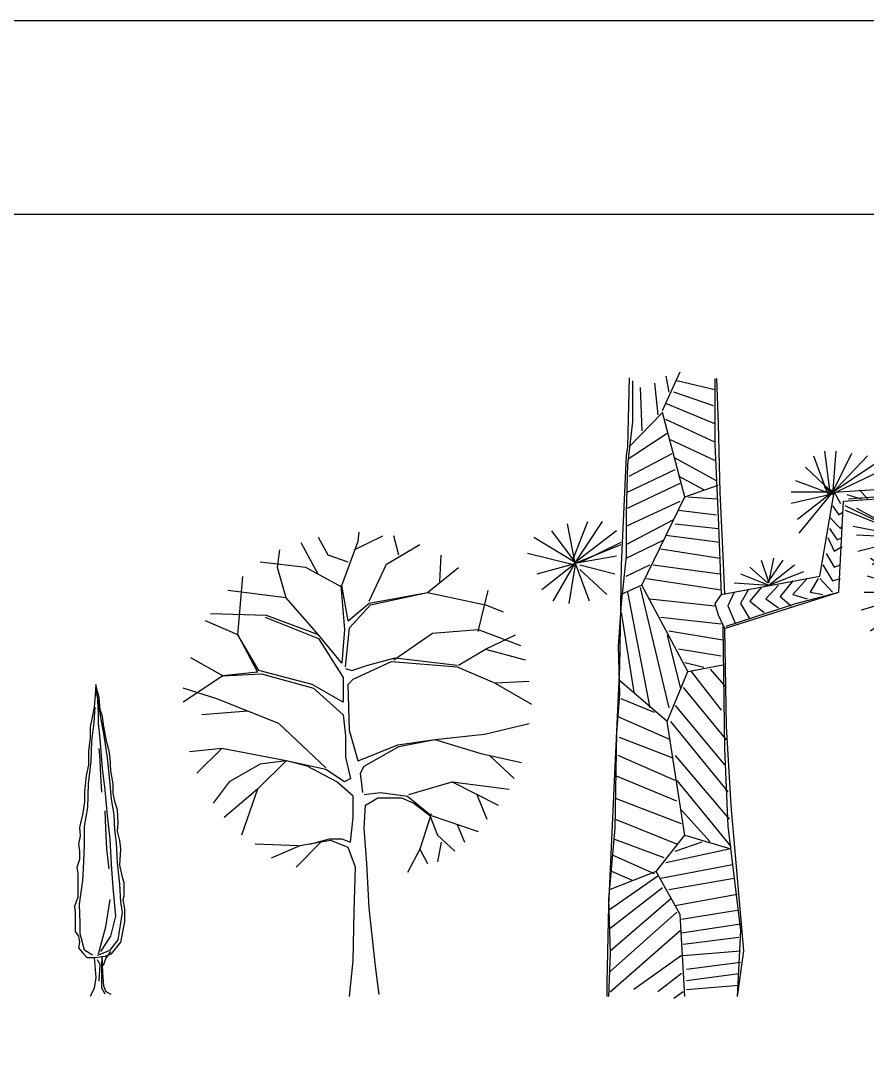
# Model space of a CAD drawing. Header units: millimetres. Extents: x 21129 to 2803301, y -510327 to 166837.
# Drawn here: x 337934 to 351067, y -113772 to -97763 of the extents above; entities that cross this region are included whole.
import ezdxf

# ---------------------------------------------------------------- set-up
doc = ezdxf.new("R2010")
doc.units = ezdxf.units.MM
doc.layers.add('....01_TNT_A_DRAWING', color=7, linetype='Continuous')
doc.layers.add('....13_TNT_F_TREE', color=76, linetype='Continuous', transparency=0.5)

# ---------------------------------------------------------------- blocks, each defined once
blk = doc.blocks.new('md-cay5')
for p, q in [((-326.73, 6838.7352), (-480.504, 7113.3912)), ((-115.32, 6371.8332), (134.544, 7058.4612)), ((76.866, 6921.1332), (518.922, 7140.8592)), ((134.544, 7058.4612), (153.774, 7195.7892)), ((768.786, 6838.7352), (691.92, 7140.8592)), ((-1114.746, 6646.4892), (-1076.292, 6921.1332)), ((-480.504, 6536.6292), (-749.562, 7030.9932)), ((576.6, 6701.4192), (1095.522, 7003.5252)), ((-672.69, 6646.4892), (-1383.798, 6728.8872)), ((-19.224, 6728.8872), (-326.73, 6838.7352)), ((1403.028, 6426.7632), (1422.252, 6838.7352)), ((-980.202, 6179.5872), (-1114.746, 6646.4892)), ((-115.32, 6344.3652), (-672.69, 6646.4892)), ((307.506, 6124.6572), (576.6, 6701.4192)), ((1210.842, 6261.9852), (1691.346, 6646.4892)), ((-1729.758, 5602.8252), (-1652.892, 6509.1612)), ((-980.202, 6179.5872), (-1883.532, 6289.4352)), ((-134.544, 6371.8332), (-76.866, 5685.2232)), ((-19.224, 5822.5332), (-115.32, 6371.8332)), ((307.506, 6097.1952), (1210.842, 6261.9852)), ((326.736, 6069.7272), (1210.842, 6261.9852)), ((1210.842, 6261.9852), (2114.172, 6069.7272)), ((1998.852, 5657.7552), (2152.59, 6289.4352)), ((-480.504, 5602.8252), (-980.202, 6179.5872)), ((-19.224, 5822.5332), (307.506, 6097.1952)), ((-1287.708, 5904.9312), (-2152.59, 5932.3992)), ((0, 5712.6912), (326.736, 6069.7272)), ((2114.172, 6069.7272), (2383.23, 5959.8612)), ((-1729.758, 5602.8252), (-2229.456, 5822.5332)), ((-1306.932, 5877.4632), (-480.504, 5547.8952)), ((-480.504, 5602.8252), (-1287.708, 5904.9312)), ((-76.866, 5685.2232), (-115.32, 5163.3912)), ((-57.642, 5108.4612), (0, 5712.6912)), ((691.92, 5218.3212), (1287.708, 5630.2932)), ((1287.708, 5630.2932), (1998.852, 5685.2232)), ((1998.852, 5685.2232), (2652.318, 5438.0292)), ((-1729.758, 5602.8252), (-1422.252, 5026.0632)), ((-1403.028, 5053.5252), (-1729.758, 5602.8252)), ((-115.32, 5163.3912), (-480.504, 5602.8252)), ((-480.504, 5547.8952), (-96.09, 4943.6652)), ((2114.172, 5383.0992), (2575.416, 5602.8252)), ((1691.346, 5135.9232), (2114.172, 5383.0992)), ((2114.172, 5383.0992), (2729.19, 5218.3212)), ((-1960.398, 4971.1332), (-2460.096, 5245.7892)), ((38.454, 5053.5252), (288.282, 5135.9232)), ((57.678, 4916.1972), (653.466, 5190.8592)), ((288.282, 5135.9232), (711.144, 5245.7892)), ((653.466, 5190.8592), (1672.122, 5108.4612)), ((711.144, 5245.7892), (1672.122, 5135.9232)), ((-1960.398, 4971.1332), (-2575.416, 4559.1612)), ((-1422.252, 5026.0632), (-1960.398, 4971.1332)), ((-1960.398, 4971.1332), (-1364.574, 4998.5952)), ((-576.6, 4833.7992), (-1403.028, 5053.5252)), ((-1364.574, 4998.5952), (-557.37, 4778.8872)), ((-57.642, 5080.9932), (38.454, 5053.5252)), ((1672.122, 5108.4612), (2248.68, 4861.2672)), ((-96.09, 4559.1612), (-576.6, 4833.7992)), ((-96.09, 4943.6652), (-96.09, 4559.1612)), ((-19.224, 4833.7992), (57.678, 4916.1972)), ((0, 4119.7272), (-19.224, 4833.7992)), ((2248.68, 4861.2672), (2825.28, 4531.6932)), ((2267.91, 4861.2672), (2786.868, 4888.7352)), ((-2056.494, 4614.0912), (-2575.416, 4778.8872)), ((-557.37, 4778.8872), (-96.09, 4366.9032)), ((-1095.522, 4229.5872), (-2056.494, 4614.0912)), ((-1575.99, 4421.8332), (-2287.134, 4366.9032)), ((-96.09, 4366.9032), (-57.642, 4037.3292)), ((-365.184, 3542.9652), (-1095.522, 4229.5872)), ((2094.948, 4064.7972), (2786.868, 4229.5872)), ((-57.642, 4037.3292), (-57.642, 3707.7552)), ((134.544, 3652.8252), (0, 4119.7272)), ((1326.162, 3982.3992), (2094.948, 4064.7972)), ((-1979.628, 3845.0712), (-2479.32, 3790.1532)), ((-1979.628, 3845.0712), (-2364, 3460.5672)), ((-980.202, 3652.8252), (-1979.628, 3845.0712)), ((134.544, 3652.8252), (749.562, 3900.0012)), ((230.64, 3570.4272), (768.786, 3872.5332)), ((230.64, 3570.4272), (768.786, 3872.5332)), ((749.562, 3900.0012), (1326.162, 3982.3992)), ((768.786, 3872.5332), (1326.162, 3982.3992)), ((768.786, 3872.5332), (1326.162, 3982.3992)), ((1326.162, 3982.3992), (2037.27, 3762.6912)), ((1326.162, 3982.3992), (2037.27, 3762.6912)), ((-57.642, 3707.7552), (19.224, 3378.1692)), ((2037.27, 3762.6912), (2671.548, 3625.3572)), ((2037.27, 3762.6912), (2671.548, 3625.3572)), ((2171.814, 3735.2232), (2556.228, 3378.1692)), ((-1383.798, 3597.8952), (-1864.308, 3323.2572)), ((-980.202, 3652.8252), (-1422.252, 3213.3912)), ((-980.202, 3652.8252), (-1383.798, 3597.8952)), ((-653.466, 3570.4272), (-980.202, 3652.8252)), ((-365.184, 3515.4972), (-980.202, 3652.8252)), ((-192.186, 3323.2572), (-653.466, 3570.4272)), ((172.998, 3460.5672), (230.64, 3570.4272)), ((172.998, 3460.5672), (230.64, 3570.4272)), ((-76.866, 3323.2572), (-365.184, 3515.4972)), ((19.224, 3378.1692), (-76.866, 3323.2572)), ((211.416, 3158.4612), (172.998, 3460.5672)), ((211.416, 3158.4612), (172.998, 3460.5672)), ((-1864.308, 3323.2572), (-2114.172, 2993.6652)), ((-1422.252, 3213.3912), (-1941.174, 2773.9572)), ((-1422.252, 3213.3912), (-1672.116, 2499.2952)), ((57.678, 3103.5252), (-192.186, 3323.2572)), ((922.56, 3130.9932), (1595.214, 3323.2572)), ((1595.214, 3323.2572), (2306.358, 2966.1972)), ((1595.214, 3323.2572), (2479.32, 3213.3912)), ((57.678, 2773.9572), (57.678, 3103.5252)), ((230.64, 3130.9932), (480.504, 3158.4612)), ((249.864, 2966.1972), (442.056, 3076.0632)), ((442.056, 3076.0632), (807.24, 3076.0632)), ((480.504, 3158.4612), (903.33, 3103.5252)), ((807.24, 3076.0632), (999.426, 2993.6652)), ((903.33, 3103.5252), (1268.484, 2801.4192)), ((1979.628, 3130.9932), (2133.396, 2746.4892)), ((230.64, 2609.1612), (249.864, 2966.1972)), ((999.426, 2993.6652), (1249.29, 2801.4192)), ((19.224, 2389.4352), (57.678, 2773.9572)), ((1268.484, 2828.8872), (1095.522, 2279.5872)), ((1249.29, 2801.4192), (1364.61, 2499.2952)), ((1268.484, 2801.4192), (1998.852, 2554.2312)), ((269.094, 2059.8612), (230.64, 2609.1612)), ((1672.122, 2664.0912), (1787.442, 2389.4352)), ((-288.282, 2416.9032), (-768.786, 2334.5232)), ((-615.012, 2361.9852), (-307.506, 2444.3652)), ((-307.506, 2444.3652), (-115.32, 2444.3652)), ((-19.224, 2307.0552), (-288.282, 2416.9032)), ((-115.32, 2444.3652), (19.224, 2389.4352)), ((1364.61, 2499.2952), (1633.668, 2252.1252)), ((-788.01, 2334.5232), (-1460.706, 2361.9852)), ((-768.786, 2334.5232), (-1210.842, 2142.2592)), ((-442.05, 2389.4352), (-826.428, 2004.9312)), ((96.096, 2004.9312), (-19.224, 2307.0552)), ((1095.522, 2279.5872), (903.33, 1922.5332)), ((1095.522, 2279.5872), (1210.842, 2059.8612)), ((1422.252, 2389.4352), (1364.61, 2087.3292)), ((76.866, 1318.3212), (96.096, 2004.9312)), ((307.506, 1373.2572), (269.094, 2059.8612)), ((57.678, 549.2952), (76.866, 1318.3212)), ((403.602, 466.9032), (307.506, 1373.2572)), ((0, 0), (57.678, 549.2952)), ((461.28, 27.4656), (403.602, 466.9032))]:
    blk.add_line(p, q)
blk = doc.blocks.new('md-cay4')
for p, q in [((89.696, 4833.816), (76.88, 4669.02)), ((115.332, 4723.952), (89.696, 4833.816)), ((76.88, 4669.02), (64.06, 4485.928)), ((128.124, 4559.156), (89.696, 4778.884)), ((140.94, 4632.4), (115.332, 4723.952)), ((128.124, 4394.376), (115.332, 4669.02)), ((64.06, 4485.928), (0, 4174.66)), ((64.06, 4247.888), (76.88, 4485.928)), ((166.576, 4321.132), (128.124, 4559.156)), ((153.756, 4449.304), (140.94, 4632.4)), ((128.124, 4229.58), (128.124, 4394.376)), ((192.184, 4339.444), (153.756, 4449.304)), ((205.004, 4211.28), (192.184, 4339.444)), ((0, 4174.66), (0, 4009.864)), ((25.632, 3954.932), (64.06, 4247.888)), ((153.756, 3991.556), (128.124, 4229.58)), ((217.82, 4046.484), (166.576, 4321.132)), ((256.272, 3936.624), (205.004, 4211.28)), ((0, 4009.864), (-25.636, 3808.46)), ((269.064, 3698.596), (217.82, 4046.484)), ((12.816, 3643.668), (25.632, 3954.932)), ((153.756, 3661.976), (140.94, 3845.084)), ((192.184, 3533.816), (153.756, 3991.556)), ((294.7, 3808.46), (256.272, 3936.624)), ((-25.636, 3808.46), (-25.636, 3588.736)), ((307.516, 3295.776), (269.064, 3698.596)), ((307.516, 3698.596), (294.7, 3808.46)), ((320.336, 3497.192), (307.516, 3698.596)), ((-25.636, 3588.736), (-64.064, 3423.952)), ((-25.636, 3295.776), (12.816, 3643.668)), ((166.576, 3423.952), (153.756, 3661.976)), ((230.636, 3204.236), (192.184, 3533.816)), ((-64.064, 3423.952), (-89.7, 3167.616)), ((179.392, 3167.616), (166.576, 3423.952)), ((358.764, 3295.776), (320.336, 3497.192)), ((-38.428, 2929.58), (-25.636, 3295.776)), ((269.064, 2801.416), (230.636, 3204.236)), ((333.152, 3057.752), (307.516, 3295.776)), ((358.764, 3149.304), (358.764, 3295.776)), ((-89.7, 3167.616), (-89.7, 3021.132)), ((371.58, 2819.728), (333.152, 3057.752)), ((384.396, 3021.132), (358.764, 3149.304)), ((-89.7, 3021.132), (-115.308, 2838.04)), ((-89.7, 2636.624), (-38.428, 2929.58)), ((422.824, 2892.972), (384.396, 3021.132)), ((435.644, 2691.556), (422.824, 2892.972)), ((-115.308, 2838.04), (-166.58, 2618.312)), ((243.456, 2600), (230.636, 2874.66)), ((307.516, 2435.22), (269.064, 2801.416)), ((384.396, 2581.704), (371.58, 2819.728)), ((-166.58, 2618.312), (-153.76, 2490.152)), ((-89.7, 2343.668), (-89.7, 2636.624)), ((256.272, 2288.736), (243.456, 2600)), ((410.008, 2380.288), (384.396, 2581.704)), ((422.824, 2563.392), (435.644, 2691.556)), ((461.276, 2416.908), (422.824, 2563.392)), ((-153.76, 2490.152), (-179.372, 2361.976)), ((333.152, 2050.708), (307.516, 2435.22)), ((474.096, 2288.736), (461.276, 2416.908)), ((-179.372, 2361.976), (-166.58, 2252.124)), ((-166.58, 2252.124), (-166.58, 2123.952)), ((-102.492, 1977.468), (-89.7, 2343.668)), ((294.7, 1977.468), (256.272, 2288.736)), ((422.824, 2069.02), (410.008, 2380.288)), ((461.276, 2032.4), (474.096, 2288.736)), ((-166.58, 2123.952), (-205.008, 1995.776)), ((-205.008, 1995.776), (-192.188, 1904.236)), ((-115.308, 1794.372), (-102.492, 1977.468)), ((358.764, 1684.512), (333.152, 2050.708)), ((461.276, 1739.444), (422.824, 2069.02)), ((499.704, 1849.304), (461.276, 2032.4)), ((-192.188, 1904.236), (-192.188, 1739.444)), ((-166.58, 1428.176), (-115.308, 1794.372)), ((525.34, 1757.752), (499.704, 1849.304)), ((-192.188, 1739.444), (-192.188, 1538.04)), ((397.216, 1245.08), (358.764, 1684.512)), ((474.096, 1464.796), (461.276, 1739.444)), ((525.34, 1702.82), (525.34, 1757.752)), ((525.34, 1556.348), (525.34, 1702.82)), ((-192.188, 1538.04), (-243.46, 1391.552)), ((243.456, 1080.288), (307.516, 1501.416)), ((499.704, 1300), (474.096, 1464.796)), ((512.524, 1501.416), (525.34, 1556.348)), ((538.156, 1354.932), (512.524, 1501.416)), ((-243.46, 1391.552), (-230.64, 1300)), ((-230.64, 1300), (-230.64, 1153.528)), ((-153.76, 1135.22), (-166.58, 1428.176)), ((435.644, 878.884), (499.704, 1300)), ((538.156, 1153.528), (538.156, 1354.932)), ((-230.64, 1153.528), (-230.64, 1007.044)), ((-153.76, 970.436), (-153.76, 1135.22)), ((320.336, 933.816), (397.216, 1245.08)), ((474.096, 842.26), (538.156, 1153.528)), ((-230.64, 1007.044), (-179.372, 933.816)), ((-89.7, 714.088), (-153.76, 970.436)), ((128.124, 659.156), (243.456, 1080.288)), ((-179.372, 933.816), (-166.58, 842.26)), ((-166.58, 842.26), (-179.372, 750.708)), ((166.576, 695.776), (320.336, 933.816)), ((307.516, 714.088), (435.644, 878.884)), ((333.152, 659.156), (474.096, 842.26)), ((-179.372, 750.708), (-102.492, 659.156)), ((-102.492, 659.156), (-51.248, 604.236)), ((38.452, 640.86), (-89.7, 714.088)), ((115.332, 640.86), (307.516, 714.088)), ((230.636, 622.548), (333.152, 659.156)), ((243.456, 585.928), (320.336, 695.776)), ((-51.248, 604.236), (76.88, 604.236)), ((64.06, 604.236), (89.696, 292.968)), ((76.88, 604.236), (230.636, 622.548)), ((153.756, 494.372), (115.332, 567.616)), ((140.94, 238.04), (153.756, 494.372)), ((179.392, 622.548), (192.184, 366.2)), ((179.392, 530.996), (192.184, 585.928)), ((179.392, 366.2), (179.392, 530.996)), ((205.004, 476.064), (243.456, 585.928)), ((179.392, 128.176), (179.392, 366.2)), ((192.184, 366.2), (205.004, 164.796)), ((89.696, 292.968), (64.06, 128.176)), ((205.004, 164.796), (243.456, 73.244)), ((64.06, 128.176), (0, 0)), ((230.636, 36.624), (179.392, 128.176)), ((243.456, 73.244), (320.336, 36.624))]:
    blk.add_line(p, q)
blk = doc.blocks.new('md-cay6')
for p, q in [((418.896, 4542.2364), (554.42, 4841.5524)), ((443.532, 4806.3244), (468.188, 4683.0804)), ((159.156, 4794.3604), (147.852, 4260.5604)), ((184.816, 4771.1164), (184.816, 4454.2244)), ((357.3, 4753.5164), (381.936, 4507.0324)), ((825.464, 4700.7084), (529.788, 4771.1164)), ((825.464, 4788.7204), (825.464, 4278.1604)), ((837.792, 4788.7204), (850.1, 4436.6084)), ((246.412, 4718.3084), (258.74, 4383.8004)), ((813.136, 4577.4644), (505.128, 4683.0804)), ((825.464, 4436.6084), (443.532, 4595.0684)), ((418.896, 4524.6324), (160.18, 4260.5604)), ((591.384, 3873.2284), (418.896, 4524.6324)), ((184.816, 4454.2244), (147.852, 4119.7124)), ((825.464, 4295.7644), (443.532, 4471.8244)), ((850.1, 4436.6084), (862.428, 3908.4484)), ((160.18, 4172.5324), (455.86, 4366.1844)), ((147.852, 4260.5604), (135.524, 4190.1364)), ((825.464, 4154.9204), (480.496, 4313.3804)), ((825.464, 4278.1604), (850.1, 3714.7844)), ((2599.588, 3961.2684), (2735.108, 4242.9564)), ((2599.588, 3961.2684), (2599.588, 4242.9564)), ((135.524, 4190.1364), (98.56, 3345.0684)), ((160.18, 4031.6884), (492.824, 4207.7404)), ((837.792, 3996.4724), (517.456, 4172.5324)), ((1589.332, 4190.1364), (1700.196, 3890.8444)), ((1675.564, 4225.3404), (1712.524, 3926.0484)), ((2008.204, 4190.1364), (1724.856, 3890.8444)), ((1761.816, 4225.3404), (1737.16, 3890.8444)), ((1885.012, 4207.7404), (1737.16, 3908.4484)), ((2513.332, 4225.3404), (2611.916, 3943.6524)), ((2611.916, 3943.6524), (2821.34, 4207.7404)), ((2932.228, 4172.5324), (2636.548, 3978.8684)), ((147.852, 4119.7124), (135.524, 3750.0004)), ((147.852, 3908.4484), (517.456, 4084.4964)), ((1712.524, 3926.0484), (1527.712, 4102.1124)), ((2082.128, 4137.3164), (1712.524, 3890.8444)), ((739.236, 3926.0484), (542.092, 4031.6884)), ((1724.856, 3890.8444), (2094.46, 4066.8924)), ((2969.192, 4049.2924), (2611.916, 3943.6524)), ((147.852, 3785.2044), (554.42, 3978.8684)), ((591.384, 3873.2284), (850.1, 3961.2684)), ((1737.16, 3890.8444), (1453.808, 3996.4724)), ((1749.488, 3890.8444), (1675.564, 3943.6524)), ((1687.892, 3943.6524), (1749.488, 3890.8444)), ((1749.488, 3908.4484), (1687.892, 3943.6524)), ((1749.488, 3908.4484), (2574.952, 3961.2684)), ((1946.608, 3926.0484), (2008.204, 3855.6284)), ((2205.348, 3943.6524), (2242.288, 3890.8444)), ((2279.248, 3926.0484), (2402.468, 3890.8444)), ((2402.468, 3890.8444), (2476.392, 3943.6524)), ((2476.392, 3943.6524), (2574.952, 3908.4484)), ((2574.952, 3961.2684), (2845.996, 3679.5764)), ((2993.824, 3961.2684), (2599.588, 3961.2684)), ((2969.192, 3855.6284), (2599.588, 3961.2684)), ((2611.916, 3943.6524), (2956.86, 3767.6004)), ((5420.924, 3926.0484), (5347, 3661.9644)), ((258.74, 3186.6084), (591.384, 3873.2284)), ((616.016, 3873.2284), (837.792, 3855.6284)), ((862.428, 3908.4484), (887.06, 3415.4924)), ((1737.16, 3908.4484), (1416.848, 3908.4484)), ((1724.856, 3890.8444), (1416.848, 3820.4204)), ((1712.524, 3890.8444), (1466.116, 3697.1804)), ((1478.444, 3591.5404), (1724.856, 3890.8444)), ((1638.6, 3257.0324), (1749.488, 3908.4484)), ((1749.488, 3908.4484), (1798.756, 3820.4204)), ((1823.416, 3838.0244), (2574.952, 3890.8444)), ((1848.048, 3890.8444), (1958.936, 3855.6284)), ((1860.376, 3855.6284), (2057.496, 3873.2284)), ((2057.496, 3873.2284), (2574.952, 3890.8444)), ((2069.824, 3908.4484), (2131.42, 3855.6284)), ((2574.952, 3908.4484), (2673.512, 3785.2044)), ((2574.952, 3890.8444), (2784.4, 3661.9644)), ((4065.7, 3855.6284), (4053.372, 3433.0924)), ((5211.476, 3873.2284), (5359.328, 3661.9644)), ((5347, 3661.9644), (5334.692, 3908.4484)), ((135.524, 3644.3604), (554.42, 3838.0244)), ((542.092, 3767.6004), (837.792, 3732.3844)), ((1737.16, 3802.8084), (1786.452, 3732.3844)), ((1786.452, 3133.8004), (1823.416, 3838.0244)), ((2340.872, 3556.3364), (1835.72, 3802.8084)), ((1835.72, 3767.6004), (2353.176, 3556.3364)), ((1921.972, 3785.2044), (2340.872, 3556.3364)), ((2328.54, 3556.3364), (2131.42, 3767.6004)), ((2266.944, 3785.2044), (2328.54, 3556.3364)), ((2316.212, 3556.3364), (2402.468, 3785.2044)), ((2673.512, 3785.2044), (2759.744, 3697.1804)), ((3868.58, 3785.2044), (4090.332, 3433.0924)), ((4090.332, 3433.0924), (3991.772, 3820.4204)), ((4053.372, 3433.0924), (4225.856, 3838.0244)), ((4324.416, 3785.2044), (4053.372, 3433.0924)), ((5359.328, 3661.9644), (5149.88, 3785.2044)), ((5531.812, 3838.0244), (5359.328, 3679.5764)), ((5359.328, 3661.9644), (5605.74, 3785.2044)), ((135.524, 3750.0004), (135.524, 3415.4924)), ((135.524, 3503.5164), (505.128, 3697.1804)), ((850.1, 3714.7844), (874.756, 3116.1844)), ((1712.524, 3714.7844), (1798.756, 3626.7564)), ((1786.452, 3732.3844), (1811.084, 3750.0004)), ((2501.028, 3750.0004), (2316.212, 3556.3364)), ((2759.744, 3697.1804), (2821.34, 3573.9364)), ((2882.96, 3732.3844), (2845.996, 3380.2724)), ((2845.996, 3380.2724), (2969.192, 3697.1804)), ((4090.332, 3433.0924), (3745.364, 3732.3844)), ((4053.372, 3433.0924), (4398.34, 3732.3844)), ((4607.788, 3380.2724), (4373.708, 3697.1804)), ((4496.9, 3732.3844), (4607.788, 3380.2724)), ((4607.788, 3362.6724), (4632.424, 3750.0004)), ((4767.944, 3697.1804), (4607.788, 3362.6724)), ((5655.008, 3732.3844), (5359.328, 3661.9644)), ((-443.5292, 3609.1444), (-258.7148, 3362.6724)), ((-320.3116, 3661.9644), (-258.7148, 3345.0684)), ((-49.268, 3679.5764), (-271.044, 3345.0684)), ((-271.044, 3397.8764), (-160.1552, 3679.5764)), ((61.596, 3609.1444), (-258.7148, 3362.6724)), ((517.456, 3661.9644), (850.1, 3626.7564)), ((1712.524, 3626.7564), (1774.124, 3538.7204)), ((1798.756, 3626.7564), (1811.084, 3644.3604)), ((1897.34, 3644.3604), (2353.176, 3556.3364)), ((2316.212, 3573.9364), (2587.256, 3644.3604)), ((2784.4, 3661.9644), (2747.436, 3345.0684)), ((2845.996, 3679.5764), (2796.704, 3397.8764)), ((3055.444, 3679.5764), (2833.668, 3380.2724)), ((2833.668, 3380.2724), (3154.004, 3626.7564)), ((3671.436, 3626.7564), (4090.332, 3433.0924)), ((4459.936, 3609.1444), (4016.408, 3415.4924)), ((4607.788, 3397.8764), (4928.128, 3644.3604)), ((4940.432, 3239.4284), (5347, 3679.5764)), ((5347, 3661.9644), (5112.916, 3591.5404)), ((5125.244, 3679.5764), (5347, 3661.9644)), ((5174.512, 3521.1164), (5347, 3661.9644)), ((5347, 3661.9644), (5236.136, 3450.6964)), ((5371.656, 3433.0924), (5334.692, 3661.9644)), ((5334.692, 3661.9644), (5494.848, 3450.6964)), ((5347, 3679.5764), (5568.776, 3661.9644)), ((5581.08, 3521.1164), (5359.328, 3679.5764)), ((5359.328, 3679.5764), (5691.968, 3626.7564)), ((5691.968, 3626.7564), (5827.492, 3503.5164)), ((5975.344, 3609.1444), (6135.5, 3521.1164)), ((6135.5, 3521.1164), (6061.572, 3626.7564)), ((6135.5, 3644.3604), (6147.828, 3538.7204)), ((6258.716, 3609.1444), (6135.5, 3521.1164)), ((6147.828, 3538.7204), (6209.424, 3644.3604)), ((-258.7148, 3362.6724), (-579.0516, 3556.3364)), ((135.524, 3397.8764), (431.228, 3538.7204)), ((443.532, 3573.9364), (862.428, 3521.1164)), ((1700.196, 3556.3364), (1749.488, 3450.6964)), ((1774.124, 3538.7204), (1811.084, 3556.3364)), ((2353.176, 3556.3364), (1921.972, 3573.9364)), ((1934.28, 3450.6964), (2340.872, 3556.3364)), ((2340.872, 3556.3364), (2045.168, 3345.0684)), ((2193.02, 3309.8524), (2328.54, 3556.3364)), ((2291.58, 3556.3364), (2439.432, 3116.1844)), ((2611.916, 3556.3364), (2316.212, 3573.9364)), ((2328.54, 3556.3364), (2340.872, 3327.4524)), ((2353.176, 3556.3364), (2599.588, 3433.0924)), ((2488.696, 3345.0684), (2353.176, 3556.3364)), ((2451.736, 3133.8004), (2414.772, 3591.5404)), ((2525.66, 3573.9364), (2451.736, 3133.8004)), ((2476.392, 3169.0044), (2636.548, 3538.7204)), ((2821.34, 3573.9364), (2809.036, 3468.2964)), ((3190.968, 3538.7204), (2845.996, 3397.8764)), ((4299.78, 3573.9364), (4632.424, 3345.0684)), ((5026.684, 3573.9364), (4607.788, 3397.8764)), ((5827.492, 3503.5164), (6160.132, 3538.7204)), ((6135.5, 3521.1164), (6357.276, 3573.9364)), ((-246.3856, 3362.6724), (98.56, 3503.5164)), ((-221.752, 3362.6724), (98.56, 3521.1164)), ((406.568, 3468.2964), (862.428, 3397.8764)), ((1749.488, 3450.6964), (1811.084, 3485.9124)), ((2439.432, 3116.1844), (2131.42, 3503.5164)), ((2809.036, 3468.2964), (2809.036, 3345.0684)), ((3203.272, 3450.6964), (2845.996, 3380.2724)), ((4065.7, 3433.0924), (3585.208, 3521.1164)), ((4065.7, 3450.6964), (3597.536, 3345.0684)), ((3659.132, 3257.0324), (4065.7, 3450.6964)), ((3770.02, 3204.2244), (4065.7, 3468.2964)), ((4053.372, 3468.2964), (3770.02, 3274.6444)), ((3942.508, 3204.2244), (4053.372, 3468.2964)), ((4016.408, 3415.4924), (4484.596, 3503.5164)), ((4065.7, 3468.2964), (4041.064, 3186.6084)), ((4065.7, 3468.2964), (4657.08, 3380.2724)), ((4176.588, 3186.6084), (4065.7, 3468.2964)), ((4065.7, 3450.6964), (4275.148, 3221.8244)), ((4336.744, 3345.0684), (4065.7, 3450.6964)), ((4632.424, 3345.0684), (4225.856, 3450.6964)), ((4607.788, 3380.2724), (5186.844, 3450.6964)), ((-271.044, 3345.0684), (-628.3192, 3433.0924)), ((-554.3936, 3274.6444), (-234.0812, 3362.6724)), ((-258.7148, 3362.6724), (-431.2004, 3063.3804)), ((-147.826, 3063.3804), (-271.044, 3397.8764)), ((-234.0812, 3362.6724), (61.596, 3415.4924)), ((135.524, 3415.4924), (98.56, 3045.7644)), ((887.06, 3415.4924), (899.392, 3116.1844)), ((1182.764, 3380.2724), (1244.36, 3204.2244)), ((1232.032, 3204.2244), (1355.224, 3380.2724)), ((1244.36, 3204.2244), (1281.324, 3397.8764)), ((1687.892, 3433.0924), (1749.488, 3327.4524)), ((2032.864, 3397.8764), (2464.064, 3116.1844)), ((2735.108, 3415.4924), (2476.392, 3169.0044)), ((2796.704, 3397.8764), (3770.02, 3204.2244)), ((3215.6, 3380.2724), (2858.304, 3380.2724)), ((3498.976, 3433.0924), (4065.7, 3433.0924)), ((3794.656, 3169.0044), (4065.7, 3433.0924)), ((4065.7, 3433.0924), (4657.08, 3380.2724)), ((4620.12, 3380.2724), (4090.332, 3239.4284)), ((4114.968, 3151.4044), (4595.46, 3380.2724)), ((4176.588, 3345.0684), (4620.12, 3380.2724)), ((4595.46, 3380.2724), (4225.856, 3080.9804)), ((4287.452, 2975.3404), (4595.46, 3380.2724)), ((4595.46, 3380.2724), (4410.672, 2940.1364)), ((4546.192, 2940.1364), (4570.828, 3380.2724)), ((4570.828, 3380.2724), (4657.08, 2922.5324)), ((5199.172, 3345.0684), (4607.788, 3380.2724)), ((4607.788, 3362.6724), (4928.128, 3045.7644)), ((4817.236, 2940.1364), (4607.788, 3362.6724)), ((4644.752, 3380.2724), (5199.172, 3204.2244)), ((4989.724, 3116.1844), (4644.752, 3380.2724)), ((4657.08, 3380.2724), (4940.432, 3239.4284)), ((-271.044, 3345.0684), (-517.4552, 3151.4044)), ((-258.7148, 3345.0684), (-308.0068, 3045.7644)), ((-221.752, 3345.0684), (49.292, 3274.6444)), ((-221.752, 3309.8524), (-12.304, 3116.1844)), ((98.56, 3345.0684), (86.256, 2552.8084)), ((135.524, 3257.0324), (320.336, 3345.0684)), ((344.972, 3345.0684), (862.428, 3274.6444)), ((1096.508, 3327.4524), (1232.032, 3204.2244)), ((1244.36, 3186.6084), (1441.48, 3345.0684)), ((1244.36, 3186.6084), (1515.408, 3292.2484)), ((1663.232, 3345.0684), (1737.16, 3221.8244)), ((1749.488, 3327.4524), (1798.756, 3345.0684)), ((2796.704, 3345.0684), (2377.808, 3098.5844)), ((2796.704, 3327.4524), (2377.808, 3098.5844)), ((2377.808, 3098.5844), (2796.704, 3327.4524)), ((2747.436, 3345.0684), (3794.656, 3169.0044)), ((2747.436, 3345.0684), (3794.656, 3186.6084)), ((295.704, 3239.4284), (874.756, 3151.4044)), ((874.756, 3116.1844), (1638.6, 3257.0324)), ((973.316, 3204.2244), (1244.36, 3186.6084)), ((1022.584, 3274.6444), (1244.36, 3186.6084)), ((1429.152, 3221.8244), (1330.592, 3098.5844)), ((1540.04, 3239.4284), (1429.152, 3116.1844)), ((1626.296, 3239.4284), (1564.672, 3133.8004)), ((1638.6, 3239.4284), (1737.16, 3133.8004)), ((1737.16, 3221.8244), (1798.756, 3239.4284)), ((2464.064, 3116.1844), (2008.204, 3257.0324)), ((2439.432, 3133.8004), (2809.036, 3274.6444)), ((258.74, 3186.6084), (98.56, 3116.1844)), ((147.852, 3133.8004), (320.336, 2235.9124)), ((246.412, 3169.0044), (468.188, 2235.9124)), ((616.016, 2517.6044), (258.74, 3186.6084)), ((899.392, 2852.1124), (1786.452, 3133.8004)), ((973.316, 3133.8004), (924.024, 3028.1604)), ((1084.18, 3151.4044), (1022.584, 3045.7644)), ((1182.764, 3169.0044), (1096.508, 3063.3804)), ((1318.288, 3186.6084), (1219.704, 3080.9804)), ((1453.808, 3045.7644), (1786.452, 3133.8004)), ((1564.672, 3133.8004), (1663.232, 3116.1844)), ((2427.1, 3133.8004), (1958.936, 2992.9564)), ((1983.572, 3133.8004), (2427.1, 3133.8004)), ((2032.864, 2834.4964), (2439.432, 3133.8004)), ((2439.432, 3133.8004), (2143.728, 2728.8684)), ((2303.908, 2676.0484), (2451.736, 3133.8004)), ((2845.996, 3186.6084), (2439.432, 3133.8004)), ((2439.432, 3133.8004), (2858.304, 3063.3804)), ((2845.996, 2940.1364), (2439.432, 3133.8004)), ((2439.432, 3133.8004), (2772.072, 2799.2924)), ((2648.88, 2693.6524), (2439.432, 3133.8004)), ((2451.736, 3133.8004), (2501.028, 2676.0484)), ((3720.728, 3169.0044), (3154.004, 3063.3804)), ((3166.308, 3169.0044), (3720.728, 3169.0044)), ((3252.564, 2975.3404), (3720.728, 3169.0044)), ((3720.728, 3169.0044), (3338.796, 2904.9204)), ((3437.356, 2816.8924), (3708.4, 3169.0044)), ((3708.4, 3169.0044), (3597.536, 2746.4724)), ((3708.4, 3186.6084), (3843.924, 2693.6524)), ((3720.728, 2711.2684), (3708.4, 3186.6084)), ((3720.728, 3151.4044), (4102.664, 2816.8924)), ((3954.812, 2746.4724), (3720.728, 3151.4044)), ((3733.056, 3151.4044), (4176.588, 3045.7644)), ((4164.26, 2940.1364), (3733.056, 3151.4044)), ((98.56, 3045.7644), (73.928, 2711.2684)), ((320.336, 3080.9804), (825.464, 3028.1604)), ((874.756, 3116.1844), (825.464, 3045.7644)), ((825.464, 3045.7644), (850.1, 2957.7404)), ((911.72, 2869.7124), (1453.808, 3045.7644)), ((1022.584, 3045.7644), (1096.508, 2922.5324)), ((1096.508, 3063.3804), (1207.4, 2975.3404)), ((1219.704, 3080.9804), (1318.288, 3010.5604)), ((1330.592, 3098.5844), (1416.848, 3028.1604)), ((1429.152, 3116.1844), (1540.04, 3080.9804)), ((98.56, 2975.3404), (197.12, 2359.1444)), ((924.024, 3028.1604), (985.62, 2887.3164)), ((406.568, 2940.1364), (874.756, 2887.3164)), ((850.1, 2957.7404), (899.392, 2852.1124)), ((468.188, 2834.4964), (887.06, 2764.0764)), ((887.06, 2869.7124), (899.392, 1919.0084)), ((899.392, 2852.1124), (911.72, 2095.0684)), ((455.86, 2799.2924), (554.42, 2394.3604)), ((73.928, 2711.2684), (86.256, 2341.5404)), ((542.092, 2693.6524), (874.756, 2640.8444)), ((591.384, 2588.0244), (739.236, 2552.8084)), ((616.016, 2517.6044), (887.06, 2570.4244)), ((86.256, 2552.8084), (49.292, 1778.1604)), ((455.86, 2130.2724), (616.016, 2517.6044)), ((640.652, 2517.6044), (874.756, 2218.3004)), ((788.5, 2535.2044), (911.72, 2394.3604)), ((455.86, 2130.2724), (86.256, 2447.1804)), ((86.256, 2341.5404), (61.596, 2042.2484)), ((579.052, 2394.3604), (911.72, 1989.4284)), ((357.3, 2200.6964), (98.56, 2306.3364)), ((517.456, 2253.5164), (899.392, 1795.7644)), ((480.496, 1989.4284), (73.928, 2165.4924)), ((591.384, 1250.0004), (455.86, 2130.2724)), ((480.496, 2130.2724), (924.024, 1584.4964)), ((911.72, 2095.0684), (948.66, 1478.8684)), ((61.596, 2042.2484), (49.292, 1302.8084)), ((492.824, 1848.5844), (86.256, 2007.0324)), ((517.456, 1672.5324), (73.928, 1866.1884)), ((517.456, 1866.1884), (936.352, 1373.2284)), ((899.392, 1919.0084), (924.024, 1320.4244)), ((49.292, 1778.1604), (0, 704.2244)), ((529.788, 1514.0764), (61.596, 1707.7404)), ((529.788, 1672.5324), (948.66, 1161.9644)), ((566.748, 1338.0244), (61.596, 1531.6884)), ((566.748, 1443.6524), (788.5, 1197.1804)), ((948.66, 1478.8684), (1047.244, 352.1124)), ((529.788, 1179.5764), (49.292, 1373.2284)), ((49.292, 1302.8084), (0, 757.0324)), ((924.024, 1320.4244), (1022.584, 510.5604)), ((431.228, 1073.9364), (49.292, 1214.7844)), ((369.604, 968.3004), (591.384, 1250.0004)), ((591.384, 1250.0004), (948.66, 1144.3604)), ((443.532, 1038.7204), (936.352, 1144.3604)), ((517.456, 1126.7564), (726.904, 1197.1804)), ((357.3, 950.6964), (36.964, 1091.5404)), ((369.604, 968.3004), (12.332, 827.4524)), ((184.816, 897.8764), (24.66, 968.3004)), ((554.42, 633.8004), (369.604, 968.3004)), ((406.568, 915.4924), (960.988, 1021.1164)), ((0, 669.0084), (381.936, 933.0924)), ((468.188, 827.4524), (973.316, 915.4924)), ((12.332, 528.1604), (418.896, 845.0684)), ((0, 757.0324), (12.332, 334.4964)), ((12.332, 352.1124), (480.496, 757.0324)), ((517.456, 704.2244), (997.952, 792.2484)), ((0, 704.2244), (-12.304, 105.6276)), ((12.332, 193.6524), (529.788, 651.4044)), ((566.748, 598.5844), (997.952, 669.0084)), ((591.384, 0), (554.42, 633.8004)), ((566.748, 492.9564), (1022.584, 563.3804)), ((12.332, 35.2052), (554.42, 510.5604)), ((1022.584, 510.5604), (997.952, 0)), ((579.052, 404.9204), (1010.28, 457.7404)), ((12.332, 334.4964), (0, 0)), ((579.052, 316.8964), (1022.584, 352.1124)), ((1047.244, 352.1124), (997.952, 0)), ((566.748, 316.8964), (197.12, 52.8076)), ((603.712, 211.2672), (1022.584, 264.0748)), ((566.748, 176.05), (381.936, 35.2052)), ((603.712, 123.23), (1010.28, 176.05)), ((-12.304, 105.6276), (-12.304, 0)), ((603.712, 52.8076), (1010.28, 88.0252)), ((579.052, 35.2052), (505.128, -17.6148))]:
    blk.add_line(p, q)
blk = doc.blocks.new('.TNT_KHUNG LAYOUT_2')
at = {"color": 250}
blk.add_lwpolyline([(0, 327), (450, 327), (450, 0), (0, 0)], close=True, dxfattribs=at)
at = {"color": 14}
blk.add_lwpolyline([(15, 312), (435, 312), (435, 15), (15, 15)], close=True, dxfattribs=at)

msp = doc.modelspace()

# ---------------------------------------------------------------- block references
at = {"layer": '....01_TNT_A_DRAWING', "xscale": 200, "yscale": 200, "zscale": 200}
msp.add_blockref('.TNT_KHUNG LAYOUT_2', (308892.4, -163162.9), dxfattribs=at)
at = {"layer": '....13_TNT_F_TREE', "xscale": 2, "yscale": 2, "zscale": 2}
msp.add_blockref('md-cay6', (347052.4, -112889), dxfattribs=at)
at = {"layer": '....13_TNT_F_TREE'}
for name, p in [('md-cay5', (343032.4, -112889)), ('md-cay4', (339012.4, -112889))]:
    msp.add_blockref(name, p, dxfattribs=at)

doc.saveas('drawing.dxf')
